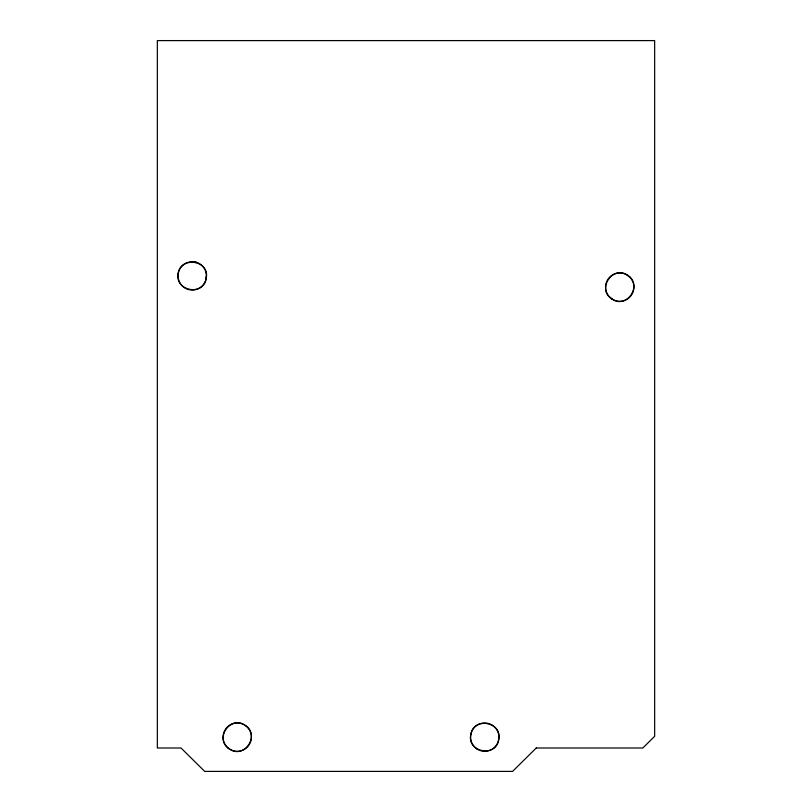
<?xml version="1.0" encoding="UTF-8"?>
<svg xmlns="http://www.w3.org/2000/svg" width="812" height="812" viewBox="0 0 812 812"><rect width="100%" height="100%" fill="white"/><g stroke="black" fill="none" stroke-linecap="round" stroke-linejoin="round"><path stroke-width="1.22" d="M178.072 275.877C177.442 255.78 210.694 259.058 206.146 278.648C203.345 296.684 174.032 290.858 178.346 273.116M206.146 278.648A14.169 14.169 0 0 0 187.694 262.459A14.169 14.169 0 0 0 182.903 286.534A14.169 14.169 0 0 0 206.146 278.648L206.421 275.877M195.012 261.982L197.671 262.783M627.625 275.349C612.887 264.57 596.282 289.417 611.872 298.917C626.62 309.687 643.216 284.839 627.625 275.349L629.777 277.105M229.37 748.918C244.118 759.697 260.723 734.84 245.122 725.349C230.385 714.57 213.779 739.427 229.37 748.918A14.169 14.169 0 0 0 251.395 738.057A14.169 14.169 0 0 0 230.984 724.416A14.169 14.169 0 0 0 229.37 748.918L227.939 747.74M609.731 297.151L611.872 298.917M470.848 734.373C466.535 752.105 495.848 757.941 498.649 739.894C502.963 722.162 473.65 716.326 470.848 734.373M536.245 748.004L512.565 771.4L204.705 771.4L181.025 748.004L157.345 748.004L157.345 40.6L654.655 40.6L654.655 736.311L642.81 748.004L536.245 748.004M612.664 299.405A14.169 14.169 0 0 0 633.928 287.133A14.169 14.169 0 0 0 612.664 274.852A14.169 14.169 0 0 0 612.664 299.405M476.877 748.918A14.169 14.169 0 0 0 498.893 738.057A14.169 14.169 0 0 0 478.481 724.416A14.169 14.169 0 0 0 476.877 748.918"/></g></svg>
